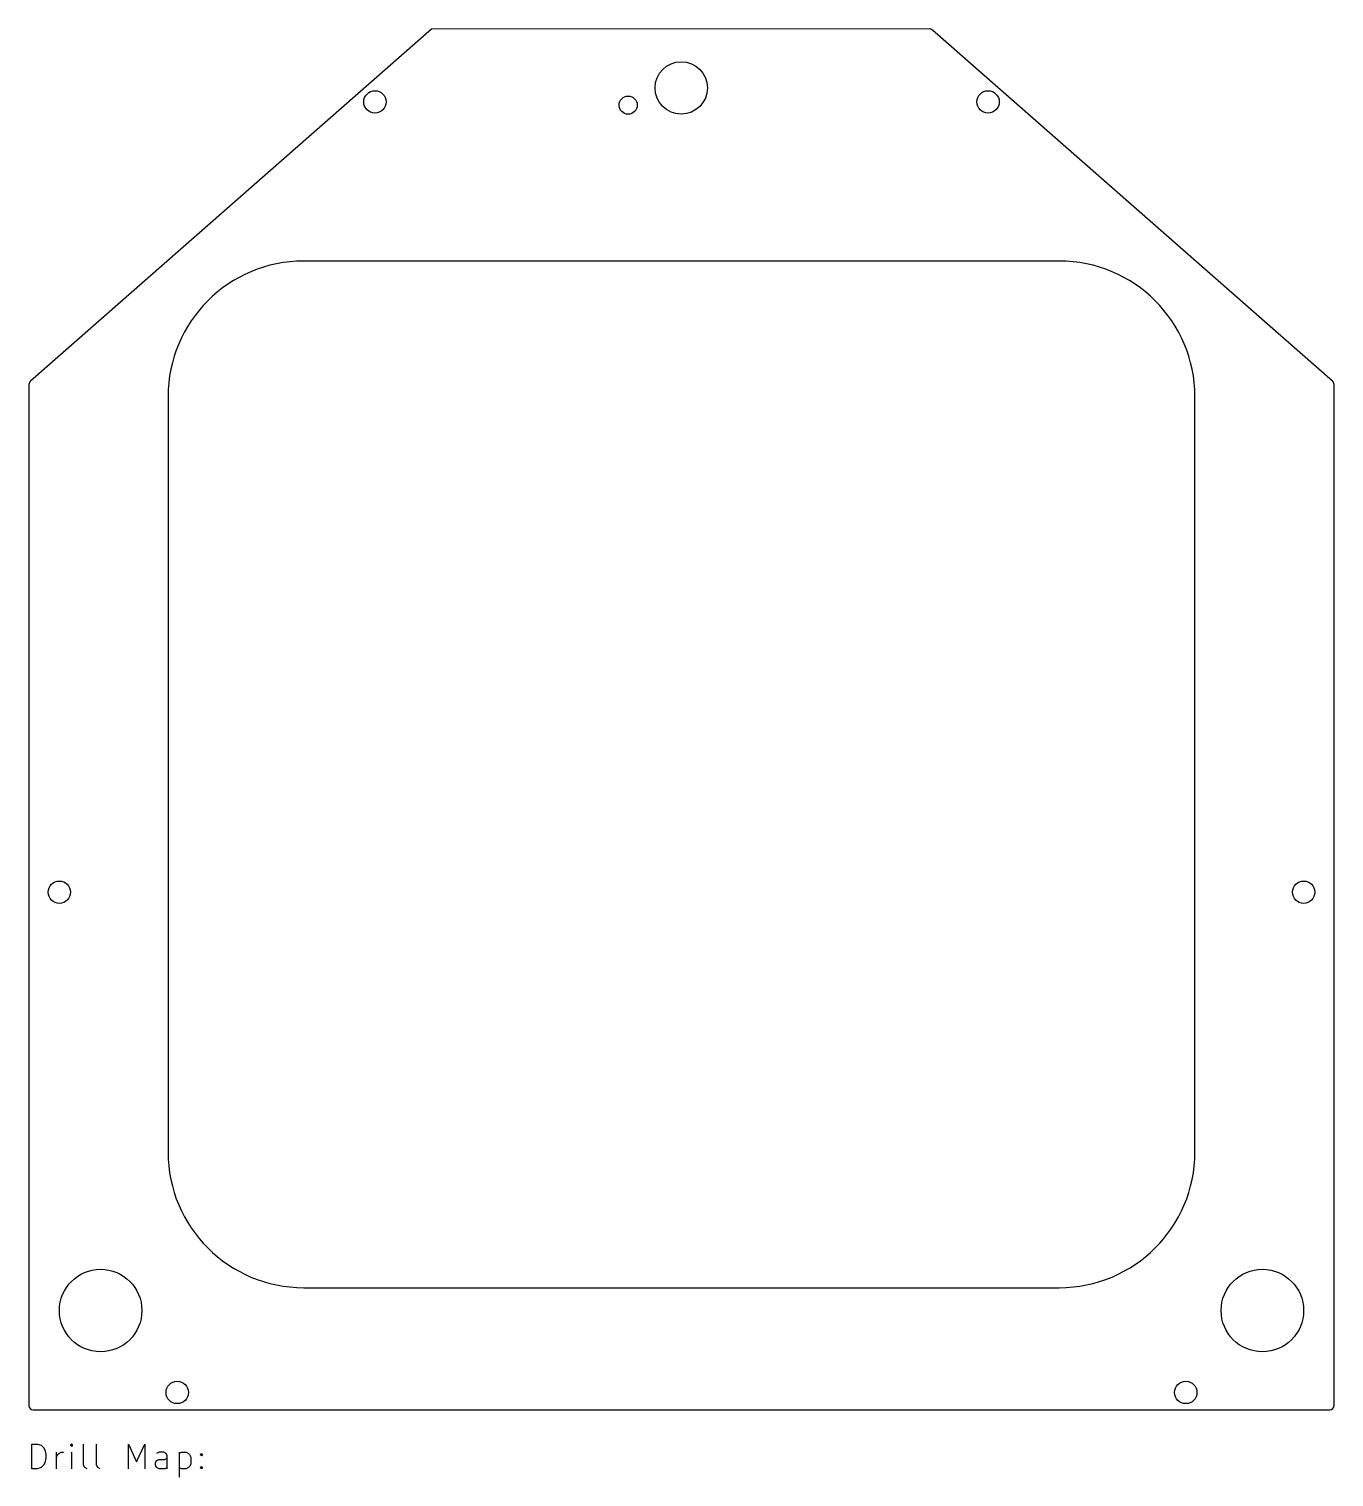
# Model space of a CAD drawing. Extents: x 17 to 175, y -185 to -9.
import ezdxf

# ---------------------------------------------------------------- set-up
doc = ezdxf.new("R2010")
doc.units = 0
doc.layers.add('BLACK', color=7, linetype='CONTINUOUS')

msp = doc.modelspace()

# ---------------------------------------------------------------- linework, layer by layer
at = {"layer": 'BLACK', "linetype": 'CONTINUOUS'}
for p, q in [((66.1064, -9.1765), (17.4766, -51.859)), ((126.464, -9.144), (66.1064, -9.1765)), ((175.309, -51.859), (126.8, -9.2703)), ((142.182, -37.2745), (50.6041, -37.2745)), ((17.3038, -52.2408), (17.3038, -176.022)), ((175.482, -176.022), (175.482, -52.2408)), ((34.163, -53.7156), (34.163, -145.293)), ((158.623, -145.293), (158.623, -53.7156)), ((50.6041, -161.734), (142.182, -161.734)), ((17.8117, -176.53), (174.974, -176.53)), ((17.6363, -183.687), (17.6363, -180.687)), ((17.6363, -180.687), (18.3506, -180.687)), ((18.3506, -180.687), (18.7791, -180.83)), ((22.4934, -180.687), (22.3506, -180.83)), ((22.6363, -180.83), (22.4934, -180.687)), ((22.4934, -180.687), (22.4934, -180.973)), ((23.922, -183.259), (23.922, -180.687)), ((25.4934, -183.259), (25.4934, -180.687)), ((29.3506, -183.687), (29.3506, -180.687)), ((29.3506, -180.687), (30.3506, -182.83)), ((30.3506, -182.83), (31.3506, -180.687)), ((31.3506, -180.687), (31.3506, -183.687)), ((18.7791, -180.83), (19.0649, -181.116)), ((19.0649, -181.116), (19.2077, -181.401)), ((19.2077, -181.401), (19.3506, -181.973)), ((19.3506, -182.401), (19.2077, -182.973)), ((19.3506, -181.973), (19.3506, -182.401)), ((20.6363, -183.687), (20.6363, -181.687)), ((20.6363, -182.259), (20.7791, -181.973)), ((20.7791, -181.973), (20.922, -181.83)), ((20.922, -181.83), (21.2077, -181.687)), ((21.2077, -181.687), (21.4934, -181.687)), ((22.3506, -180.83), (22.4934, -180.973)), ((22.4934, -180.973), (22.6363, -180.83)), ((22.4934, -183.687), (22.4934, -181.687)), ((33.0649, -181.687), (32.7791, -181.83)), ((32.7791, -182.687), (33.0649, -182.544)), ((33.6363, -181.687), (33.0649, -181.687)), ((33.0649, -182.544), (33.7791, -182.544)), ((33.922, -181.83), (33.6363, -181.687)), ((33.7791, -182.544), (34.0649, -182.401)), ((34.0649, -182.116), (33.922, -181.83)), ((34.0649, -183.687), (34.0649, -182.116)), ((35.4934, -181.687), (35.4934, -184.687)), ((35.4934, -181.83), (35.7791, -181.687)), ((35.7791, -181.687), (36.3506, -181.687)), ((36.3506, -181.687), (36.6363, -181.83)), ((36.6363, -181.83), (36.7791, -181.973)), ((36.7791, -181.973), (36.922, -182.259)), ((36.922, -182.259), (36.922, -183.116)), ((38.0649, -181.973), (38.2077, -181.83)), ((38.2077, -182.116), (38.0649, -181.973)), ((38.2077, -181.83), (38.3506, -181.973)), ((38.2077, -181.83), (38.2077, -182.116)), ((38.3506, -181.973), (38.2077, -182.116)), ((18.3506, -183.687), (17.6363, -183.687)), ((18.7791, -183.544), (18.3506, -183.687)), ((19.0649, -183.259), (18.7791, -183.544)), ((19.2077, -182.973), (19.0649, -183.259)), ((24.0649, -183.544), (23.922, -183.259)), ((24.3506, -183.687), (24.0649, -183.544)), ((25.6363, -183.544), (25.4934, -183.259)), ((25.922, -183.687), (25.6363, -183.544)), ((32.6363, -182.973), (32.7791, -182.687)), ((32.6363, -183.259), (32.6363, -182.973)), ((32.7791, -183.544), (32.6363, -183.259)), ((33.0649, -183.687), (32.7791, -183.544)), ((33.7791, -183.687), (33.0649, -183.687)), ((34.0649, -183.544), (33.7791, -183.687)), ((35.7791, -183.687), (35.4934, -183.544)), ((36.3506, -183.687), (35.7791, -183.687)), ((36.6363, -183.544), (36.3506, -183.687)), ((36.7791, -183.401), (36.6363, -183.544)), ((36.922, -183.116), (36.7791, -183.401)), ((38.0649, -183.544), (38.2077, -183.401)), ((38.2077, -183.687), (38.0649, -183.544)), ((38.2077, -183.401), (38.3506, -183.544)), ((38.2077, -183.401), (38.2077, -183.687)), ((38.3506, -183.544), (38.2077, -183.687))]:
    msp.add_line(p, q, dxfattribs=at)
at = {"layer": 'BLACK'}
for centre, radius in [((96.3564, -16.2885), 3.175), ((59.2347, -17.9864), 1.3525), ((89.9307, -18.3763), 1.1), ((133.551, -17.9864), 1.3525), ((20.9899, -113.792), 1.3525), ((171.796, -113.792), 1.3525), ((25.9874, -164.503), 5), ((166.799, -164.503), 5), ((35.2742, -174.434), 1.3525), ((157.512, -174.434), 1.3525)]:
    msp.add_circle(centre, radius, dxfattribs=at)
for centre, radius, start, end in [((126.464, -9.652), 0.508, 48.7188, 90), ((50.6041, -53.7156), 16.4411, 90, 180), ((142.182, -53.7156), 16.4411, 0, 90), ((17.8117, -52.2408), 0.508, 131.281, 180), ((174.974, -52.2408), 0.508, 0, 48.7188), ((50.6041, -145.293), 16.4411, 180, 270), ((142.182, -145.293), 16.4411, -90, 0), ((17.8117, -176.022), 0.508, 180, 270), ((174.974, -176.022), 0.508, -90, 0)]:
    msp.add_arc(centre, radius, start, end, dxfattribs=at)

doc.saveas('drawing.dxf')
